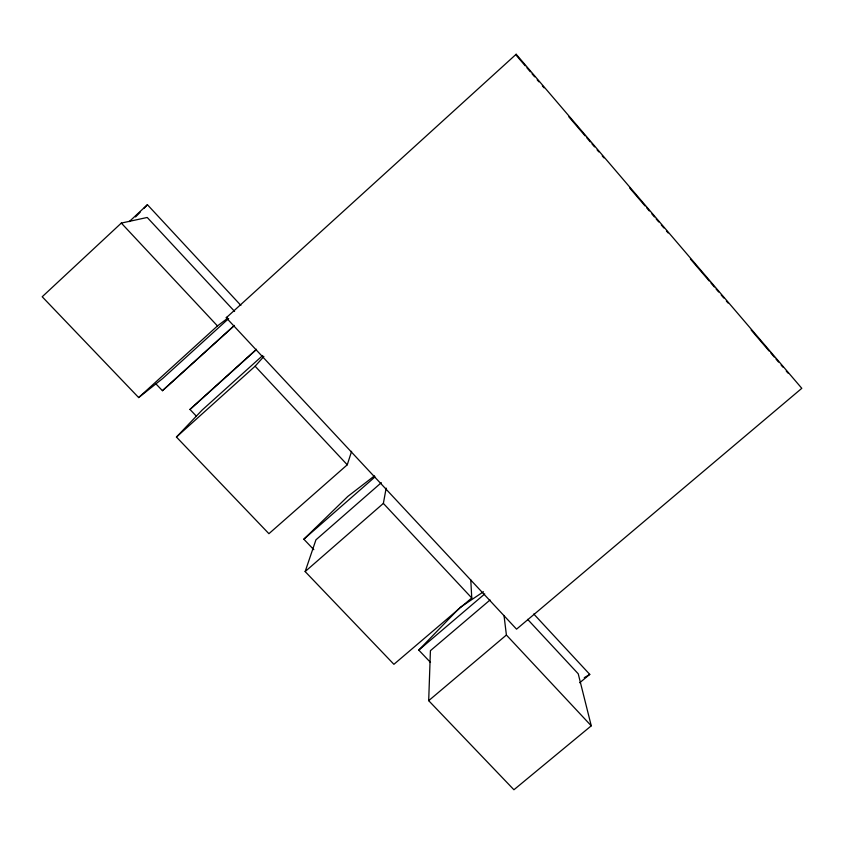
<?xml version="1.0" encoding="UTF-8"?>
<svg xmlns="http://www.w3.org/2000/svg" width="844" height="844" viewBox="0 0 844 844"><rect width="100%" height="100%" fill="white"/><g stroke="black" fill="none" stroke-linecap="round" stroke-linejoin="round"><path stroke-width="1.27" d="M527.627 619.348L578.235 673.807L591.264 725.819L513.922 789.752L428.689 700.668L430.419 650.682L490.058 599.979M470.783 579.902L471.754 597.974L393.905 664.312L305.148 571.567L383.366 503.404L386.162 488.096M262.727 355.493L202.096 410.11L176.438 437.044L268.919 533.693L347.264 464.791L351.6 451.308M305.148 571.567L315.941 539.833L381.33 482.673M515.8 54.786L516.169 54.248L801.8 388.314L516.56 629.16L226.255 317.766L516.169 54.248M176.438 437.044L255.12 366.212L263.866 356.495M135.578 216.95L140.136 212.245M143.775 208.479L147.415 204.712L240.878 305.391M430.514 662.434L418.782 650.102L458.957 608.556M313.82 549.687L303.84 539.2L347.812 496.42L374.493 475.858M234.59 311.394L147.225 217.467L121.325 223.08L42.2 296.761L138.659 397.566L162.628 378.545L228.682 318.536M129.269 221.592L147.415 204.712M233.767 326.101L162.428 390.698L156.119 384.073M196.325 416.124L189.974 409.445L256.513 349.247M138.659 397.566L217.467 325.932L227.479 318.388M162.428 390.698L234.389 325.415M189.974 409.445L256.312 349.595M303.84 539.2L375.01 476.902M418.782 650.102L484.751 593.933M428.689 700.668L506.4 635.026L504.016 615.466M579.701 682.764L589.766 674.388L533.756 613.989M226.255 317.766L227.426 316.89M459.874 607.606L483.496 591.739M584.248 677.7L589.766 674.388M121.325 223.08L217.467 325.932M255.12 366.212L347.264 464.791M383.366 503.404L471.754 597.974M506.4 635.026L591.264 725.819M516.655 55.788L525.211 65.8M526.92 67.805L530.348 71.803M532.058 73.808L534.632 76.815M537.195 79.811L538.905 81.815M542.333 85.814L544.042 87.818M568.867 116.841L585.124 135.863M586.833 137.867L590.262 141.866M591.971 143.87L594.535 146.867M597.109 149.873L598.818 151.878M602.236 155.876L603.956 157.881M629.624 187.906L645.038 205.925M646.747 207.919L649.31 210.926M651.884 213.933L654.448 216.929M656.157 218.934L658.731 221.94M661.295 224.937L663.869 227.943M666.433 230.939L668.142 232.944M690.392 258.971L709.224 280.989M710.933 282.993L714.362 286.992M716.071 288.996L718.645 291.992M721.209 294.999L723.772 298.006M726.346 301.002L728.055 303.007M751.16 330.025L769.137 351.051M770.846 353.045L774.275 357.054M775.984 359.059L778.548 362.055M781.122 365.062L782.831 367.066M786.26 371.065L787.969 373.069"/></g></svg>
